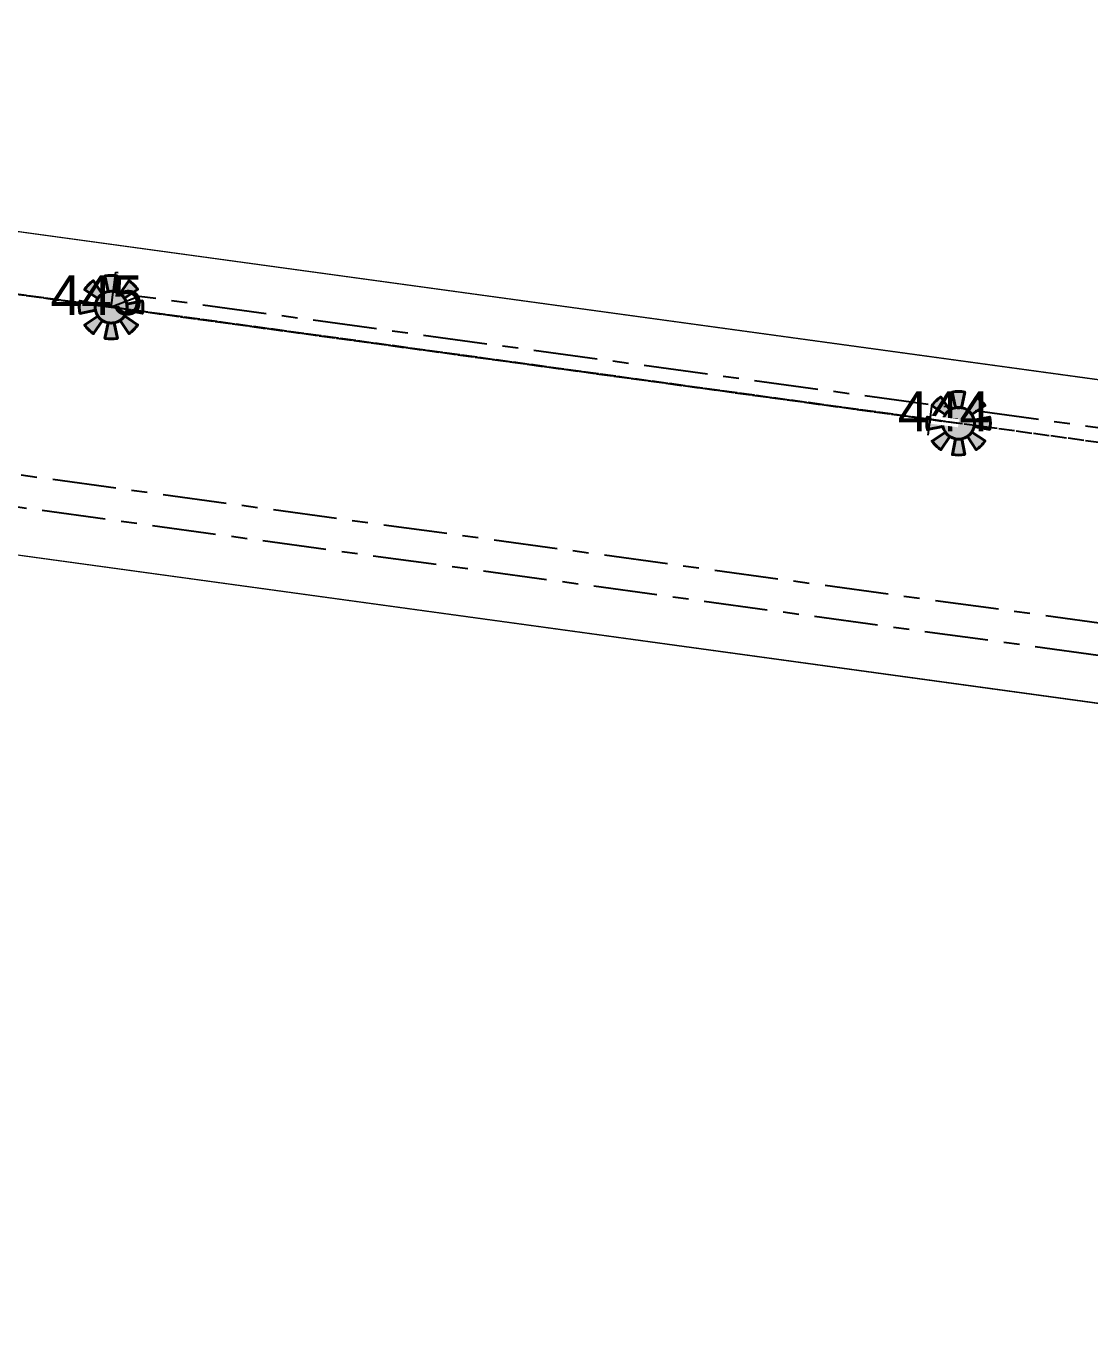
# Model space of a CAD drawing. Header units: metres. Extents: x 301012 to 305396, y 6240778 to 6244350.
# Drawn here: x 302844.1 to 302910.9, y 6242576 to 6242658.5 of the extents above; entities that cross this region are included whole.
import ezdxf
from ezdxf.enums import TextEntityAlignment as Align

# ---------------------------------------------------------------- set-up
doc = ezdxf.new("R2010")
doc.units = ezdxf.units.M
doc.linetypes.add('Cable Exist OH', pattern=[1, 1, 0])
doc.linetypes.add('Cable Exist UG', pattern=[7, 4, -1, 1, -1])
doc.layers.get('0').update_dxf_attribs({"color": 6})
for name, color, linetype, lineweight in [('Cadastre Land Parcels_SP_EXT', 118, 'Continuous', 15), ('Cadastre Roads_SP_EXT', 218, 'Continuous', 15), ('Mains_HV_EXT', 13, 'Continuous', 25), ('Mains_LV_EXT', 163, 'Continuous', 25)]:
    doc.layers.add(name, color=color, linetype=linetype, lineweight=lineweight)
for name, color, linetype in [('Equip_SP_SL_EXT', 7, 'Continuous'), ('SupportsOH_SP_TR_HV_LV_SL_EXT', 7, 'Continuous'), ('Trench_SP_EXT', 7, 'Continuous')]:
    doc.layers.add(name, color=color, linetype=linetype)
doc.styles.add('POLE_LABEL', font='arial.ttf', dxfattribs={"height": 2})
doc.styles.get("Standard").update_dxf_attribs({"font": 'arial.ttf'})

# ---------------------------------------------------------------- blocks, each defined once
blk = doc.blocks.new('SL_NIGHTWATCH_EXT')
at = {"lineweight": 40}
h = blk.add_hatch(color=256, dxfattribs=at)
h.paths.add_polyline_path([(0.387, 1.962, 0.098491), (-0.394, 1.961), (-0.197, 0.98, -0.098491), (0.193, 0.981)])
h.paths.add_polyline_path([(0.554, 0.832, -0.098491), (0.83, 0.557), (1.661, 1.114, 0.098491), (1.108, 1.665)])
h.paths.add_polyline_path([(0.98, 0.197, -0.098491), (0.981, -0.193), (1.962, -0.387, 0.098491), (1.961, 0.394)])
h.paths.add_polyline_path([(0.832, -0.554, -0.098491), (0.557, -0.83), (1.114, -1.661, 0.098491), (1.665, -1.108)])
h.paths.add_polyline_path([(0.197, -0.98, -0.098491), (-0.193, -0.981), (-0.387, -1.962, 0.098491), (0.394, -1.961)])
h.paths.add_polyline_path([(-0.554, -0.832, -0.098491), (-0.83, -0.557), (-1.661, -1.114, 0.098491), (-1.108, -1.665)])
h.paths.add_polyline_path([(-1.962, 0.387, 0.098491), (-1.961, -0.394), (-0.98, -0.197, -0.098491), (-0.981, 0.193)])
h.paths.add_polyline_path([(-1.114, 1.661, 0.098491), (-1.665, 1.108), (-0.832, 0.554, -0.098491), (-0.557, 0.83)])
for p, q in [((-1.165, 1.626), (-1.165, 1.626, 0)), ((-1.103, 1.644), (-1.103, 1.644, 0)), ((1.082, 1.626), (1.082, 1.626, 0)), ((-0.856, -0.574), (-0.856, -0.574, 0)), ((0.819, -0.574), (0.819, -0.574, 0)), ((1.965, -0.374), (1.965, -0.374, 0)), ((1.131, -1.65), (1.131, -1.65, 0))]:
    blk.add_line(p, q, dxfattribs=at)
for points in [[(-0.557, 0.83, 0.098491), (-0.832, 0.554), (-1.665, 1.108, -0.098491), (-1.114, 1.661)], [(-0.197, 0.98, -0.098491), (0.193, 0.981), (0.387, 1.962, 0.098491), (-0.394, 1.961)], [(0.83, 0.557), (1.661, 1.114, 0.098491), (1.108, 1.665), (0.554, 0.832, -0.098491)], [(-0.981, 0.193, 0.098491), (-0.98, -0.197), (-1.961, -0.394, -0.098491), (-1.962, 0.387)], [(0.981, -0.193), (1.962, -0.387, 0.098491), (1.961, 0.394), (0.98, 0.197, -0.098491)], [(-0.83, -0.557, 0.098491), (-0.554, -0.832), (-1.108, -1.665, -0.098491), (-1.661, -1.114)], [(0.557, -0.83), (1.114, -1.661, 0.098491), (1.665, -1.108), (0.832, -0.554, -0.098491)], [(0.197, -0.98), (0.394, -1.961, -0.098491), (-0.387, -1.962), (-0.193, -0.981, 0.098491)]]:
    blk.add_lwpolyline(points, format="xyb", close=True, dxfattribs=at)
blk.add_circle((0, 0), 1, dxfattribs=at)
blk = doc.blocks.new('POLE_EXT')
blk.add_hatch(color=256).paths.add_polyline_path([(-1, 0, 1), (1, 0, 1)])
blk.add_lwpolyline([(-1, 0, 1), (1, 0, 1)], format="xyb", close=True)
at = {"flags": 8}
blk.add_attdef('pNumber', text='', height=2, dxfattribs=at).set_placement((2.5, 2.5), align=Align.MIDDLE_CENTER)
at = {"style": 'POLE_LABEL', "flags": 9}
for tag, p in [('STRUCTURE_PLANT_NUMBER', (1.355, 0.028)), ('STREET_CODE', (1.355, -0.2))]:
    blk.add_attdef(tag, text='', height=0.2, dxfattribs=at).set_placement(p, align=Align.MIDDLE_LEFT)
at = {"flags": 9}
for tag, p in [('OWNED_BY', (1.355, -0.4)), ('SPECIAL_USE', (1.355, -0.8)), ('PARENT', (1.355, -0.6)), ('cLV', (1.355, -1.4)), ('STATE', (1.355, -1)), ('hDepth', (1.355, -1.6)), ('USAGE', (1.355, -1.2)), ('cHV', (1.355, -2)), ('hDia', (1.355, -1.8)), ('LBRACKET', (1.355, -2.2)), ('LExisting', (1.355, -2.4)), ('cLinedev', (1.355, -3.4)), ('LANTNUMBER', (1.355, -2.6)), ('LOther', (1.355, -2.8)), ('LRemove', (1.355, -3)), ('LEGEND', (1.355, -3.2)), ('pExisting', (1.355, -3.8)), ('LOCATION', (1.355, -3.6)), ('PFNUMBER', (1.355, -4)), ('NEWPFNUMBER', (1.355, -4.2)), ('pFooting', (1.355, -4.4)), ('pNew', (1.355, -4.6)), ('pRelocate', (1.355, -5)), ('pRemove', (1.355, -5.2)), ('pReplace', (1.355, -5.4)), ('pStay', (1.355, -5.6)), ('pType', (1.355, -5.8)), ('cspan', (1.355, -6)), ('STREETNAME', (1.355, -6.2)), ('SUBURB', (1.355, -6.4)), ('NOTES', (1.355, -6.6)), ('OPERATED_BY', (1.355, -7.014)), ('MAINTAINED_BY', (1.355, -6.814))]:
    blk.add_attdef(tag, text='', height=0.2, dxfattribs=at).set_placement(p, align=Align.MIDDLE_LEFT)
at = {"flags": 1}
blk.add_attdef('Z', (1.355, -7.328), '', height=0.2, dxfattribs=at)
blk = doc.blocks.new('End Shackle_EXT')
at = {"flags": 9}
for tag, p in [('ORIENTATION', (0, -0.8)), ('OWNED_BY', (0, -1)), ('STATE', (0, -1.2)), ('USAGE', (0, -1.4)), ('NOTES', (0, -1.6))]:
    blk.add_attdef(tag, text='', height=0.2, dxfattribs=at).set_placement(p, align=Align.MIDDLE_LEFT)
blk.add_wipeout([(0, 0.253), (1.815, 0.253), (1.815, -0.253), (0, -0.253)])
blk.add_line((1.815, -1), (1.815, 1))
at = {"flags": 1}
blk.add_attdef('Z', (0, 0), '', height=0.2, dxfattribs=at)
at = {"flags": 9}
for tag, p in [('CONNECTOR_TYPE', (0, 0)), ('OPERATING_VOLTAGE', (0, -0.6)), ('CONSTRUCTED_VOLTAGE', (0, -0.2)), ('NO_PHASES', (0, -0.4))]:
    blk.add_attdef(tag, text='', height=0.2, dxfattribs=at).set_placement(p, align=Align.MIDDLE_LEFT)

msp = doc.modelspace()

# ---------------------------------------------------------------- linework, layer by layer
at = {"layer": 'Cadastre Land Parcels_SP_EXT', "linetype": 'Continuous'}
msp.add_lwpolyline([(302836.529, 6242646.564), (302949.712, 6242631.05), (302950.51, 6242630.984), (302951.309, 6242631.001), (302951.309, 6242631.001), (302952.1, 6242631.1), (302952.878, 6242631.282), (302953.631, 6242631.544), (302954.354, 6242631.885), (302955.037, 6242632.298), (302955.672, 6242632.78), (302956.255, 6242633.326), (302956.777, 6242633.931), (302957.232, 6242634.586), (302957.617, 6242635.285), (302957.926, 6242636.021), (302958.157, 6242636.785), (302958.307, 6242637.569), (302967.601, 6242705.565), (302886.042, 6242716.713), (302890.989, 6242752.97), (302894.745, 6242780.21)], dxfattribs=at)
msp.add_lwpolyline([(302954.489, 6242610.042), (302837.737, 6242626.06), (302776.25, 6242634.494), (302755.072, 6242637.399), (302727.69, 6242437.974), (302786.817, 6242429.858), (302848.333, 6242421.414), (302927.143, 6242410.596), (302954.489, 6242610.042)], close=True, dxfattribs=at)
at = {"layer": 'Cadastre Roads_SP_EXT', "linetype": 'Continuous'}
msp.add_lwpolyline([(302327.465, 6242716.365), (302139.638, 6242742.067), (302141.28, 6242731.603), (302142.9, 6242721.297), (302336.288, 6242694.833), (302535.701, 6242667.478), (302755.072, 6242637.399), (302776.25, 6242634.494), (302837.737, 6242626.06), (302954.489, 6242610.042), (302952.079, 6242620.64), (302949.712, 6242631.05), (302836.529, 6242646.564), (302775.048, 6242654.99), (302758.428, 6242657.267), (302658.409, 6242670.983), (302558.385, 6242684.696), (302327.465, 6242716.365)], close=True, dxfattribs=at)
at = {"layer": 'Mains_HV_EXT', "linetype": 'Cable Exist UG'}
msp.add_lwpolyline([(302838.145, 6242629.032), (302953.428, 6242613.216), (302961.795, 6242611.801), (302961.627, 6242610.553), (302961.627, 6242610.553), (302961.389, 6242608.839), (302934.078, 6242409.645), (302916.953, 6242284.861), (302923.1, 6242284.048), (302923.499, 6242287.441), (302936.049, 6242285.648), (302936.22, 6242283.564)], dxfattribs=at)
at = {"layer": 'Mains_LV_EXT', "linetype": 'Cable Exist OH'}
msp.add_lwpolyline([(302783.031, 6242649.948), (302849.412, 6242640.85)], dxfattribs=at)
at = {"layer": 'Trench_SP_EXT', "linetype": 'Cable Exist UG'}
msp.add_lwpolyline([(302849.419, 6242640.838), (302849.697, 6242643.05), (302849.859, 6242643.021)], dxfattribs=at)

# ---------------------------------------------------------------- block references
at = {"layer": 'Equip_SP_SL_EXT'}
for p in [(302849.412, 6242640.85), (302902.677, 6242633.549)]:
    msp.add_blockref('SL_NIGHTWATCH_EXT', p, dxfattribs=at)
at = {"layer": 'SupportsOH_SP_TR_HV_LV_SL_EXT'}
ref = msp.add_blockref('POLE_EXT', (302849.412, 6242640.85), dxfattribs=at)
ref.add_attrib('ASSET_NUM', '445', dxfattribs={"layer": '0', "height": 2.5, "style": 'POLE_LABEL'}).set_placement((302851.412, 6242641.6), align=Align.MIDDLE_RIGHT)
ref = msp.add_blockref('POLE_EXT', (302902.677, 6242633.549), dxfattribs=at)
ref.add_attrib('ASSET_NUM', '444', dxfattribs={"layer": '0', "height": 2.5, "style": 'POLE_LABEL'}).set_placement((302904.677, 6242634.299), align=Align.MIDDLE_RIGHT)

# ---------------------------------------------------------------- next in the draw order: block references
at = {"layer": 'Mains_LV_EXT', "rotation": 172.4876070180303}
msp.add_blockref('End Shackle_EXT', (302902.677, 6242633.549), dxfattribs=at)

# ---------------------------------------------------------------- next in the draw order: linework, layer by layer
at = {"layer": 'Mains_HV_EXT', "linetype": 'Cable Exist UG'}
for points in [[(302979.868, 6242758.112), (302977.532, 6242741.129), (302974.648, 6242720.061), (302976.208, 6242716.921), (302976.208, 6242716.921), (302974.536, 6242704.618), (302967.419, 6242652.112), (302966.387, 6242645.093), (302966.387, 6242645.093), (302965.242, 6242636.621), (302962.076, 6242613.791), (302953.73, 6242615.193), (302953.73, 6242615.193), (302838.417, 6242631.014)], [(302949.305, 6242628.078), (302851.169, 6242641.529), (302849.412, 6242640.85)]]:
    msp.add_lwpolyline(points, dxfattribs=at)
at = {"layer": 'Mains_HV_EXT', "linetype": 'Cable Exist OH'}
msp.add_lwpolyline([(302973.538, 6242719.491), (302967.439, 6242675.179), (302960.694, 6242625.598), (302468.939, 6242693.007)], dxfattribs=at)
at = {"layer": 'Mains_LV_EXT', "linetype": 'Cable Exist OH'}
msp.add_lwpolyline([(302849.412, 6242640.85), (302902.677, 6242633.549)], dxfattribs=at)

doc.saveas('drawing.dxf')
